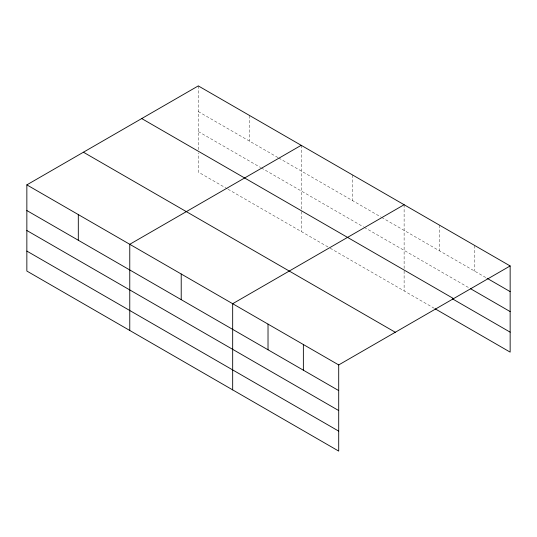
<?xml version="1.0" encoding="UTF-8"?>
<svg xmlns="http://www.w3.org/2000/svg" width="537" height="537" viewBox="0 0 537 537"><rect width="100%" height="100%" fill="white"/><g stroke="black" fill="none" stroke-linecap="round" stroke-linejoin="round"><path stroke-width="0.4" stroke-dasharray="2.69 2.01" d="M198.294 111.562L278.012 157.589M278.737 158.006L380.928 217.008M381.653 217.425L486.347 277.871M198.294 131.531L260.62 167.517M261.344 167.933L363.529 226.929M364.254 227.352L469.036 287.845M227.279 188.809L198.294 172.068L198.294 152.938M228.003 189.225L329.47 247.805M330.195 248.228L434.413 308.392M474.809 245.543L474.809 271.205M439.461 225.137L439.461 250.799M404.119 204.731L404.119 268.466M404.119 270.937L404.119 290.906M352.661 175.022L352.661 200.684M301.203 145.312L301.203 209.054M301.203 211.518L301.203 231.487M249.745 115.609L249.745 141.271M198.294 85.9L198.294 149.635"/><path stroke-width="0.81" d="M338.706 410.563L338.706 364.932L26.85 184.876L26.85 271.051L338.706 451.1L338.706 410.563L26.85 230.507M26.85 184.876L198.294 85.9L510.15 265.949L510.15 352.124L435.131 308.809M301.203 145.312L129.766 244.295L129.766 330.47M404.119 204.731L232.675 303.714L232.675 389.882M338.706 364.932L510.15 265.949M487.066 278.287L510.15 291.611M470.479 288.678L510.15 311.581M141.714 118.563L453.577 298.612M452.443 298.841L510.15 332.155M83.423 152.213L395.286 332.262M26.85 210.544L338.706 390.594M26.85 251.081L338.706 431.137M303.365 344.526L303.365 370.188M268.023 324.12L268.023 349.782M181.217 274.004L181.217 299.666M78.308 214.585L78.308 240.254"/></g></svg>
